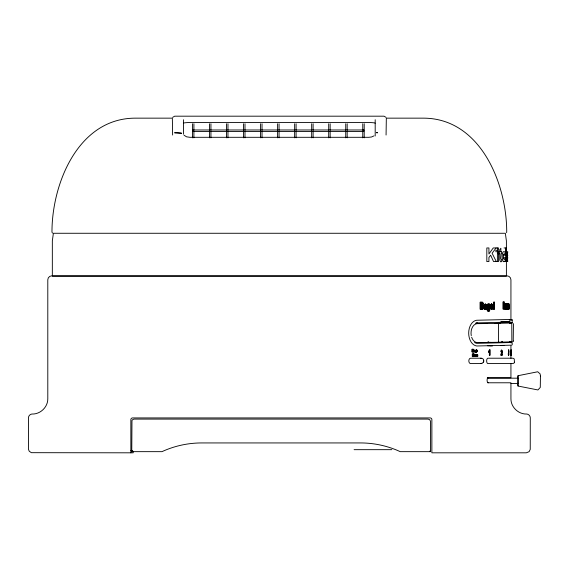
<?xml version="1.0" encoding="UTF-8"?>
<svg xmlns="http://www.w3.org/2000/svg" width="569" height="569" viewBox="0 0 569 569"><rect width="100%" height="100%" fill="white"/><g stroke="black" fill="none" stroke-linecap="round" stroke-linejoin="round"><path stroke-width="0.85" d="M489.347 351.329L489.347 355.184L490.194 355.184L490.194 349.835L489.461 349.835L488.607 351.18C488.302 353.484 490.514 350.056 488.607 352.104M489.589 355.184L489.589 351.329M511.204 349.835L510.934 353.214L511.019 349.835M475.584 356.03L475.919 355.099M508.729 354.423L508.423 351.948L508.466 354.423M492.903 307.047L492.683 305.084L491.844 304.038M507.683 255.794L507.534 253.482L507.249 254.798M476.118 354.651L476.118 356.642L476.502 355.262M508.736 351.905C508.43 350.269 508.352 348.797 508.658 351.201C509.006 355.49 508.892 345.625 508.466 351.905M508.273 304.138L508.16 303.754L508.174 309.209L508.437 303.796L508.174 308.178L508.316 306.883M477.085 351.215L476.886 350.099M508.48 307.431L508.409 309.209L508.266 308.576M517.783 378.293L518.018 375.711L537.733 371.77L540.123 373.925L540.45 376.13M476.559 351.614L476.843 350.71L476.452 350.404M475.592 355.632L475.919 354.629L475.293 354.651L475.656 356.642M501.197 351.514L500.841 351.414C501.517 347.488 502.889 353.057 501.346 354.231L502.313 354.231L502.313 355.184L500.798 355.184C501.339 354.153 501.723 349.274 501.453 351.514C502.484 349.295 501.232 354.409 501.047 355.184M501.453 351.514L501.09 351.414C501.766 347.488 503.145 353.057 501.595 354.231M474.112 355.945L474.653 356.628M508.786 304.635L508.921 303.754L509.063 309.088L508.444 309.088L508.551 303.882M475.115 350.824L475.492 350.468M491.211 306.222L491.552 305.105M505.222 305.219C505.315 301.62 505.023 305.311 504.852 309.088M483.7 361.543L483.7 360.255M507.079 303.882L506.851 305.02L506.851 303.882L508.117 303.882L508.323 306.037C508.309 301.079 506.431 314.465 507.889 303.882M508.579 304.251L508.771 304.017M473.65 353.897L473.415 355.817L474.027 353.897L473.657 356.642L473.259 356.642L472.953 354.587L473.323 356.642M517.946 378.541L518.018 378.179L487.299 378.179M503.444 257.793L505.165 257.793L504.632 259.564L503.629 258.945L503.373 256.463L503.629 254.215L504.611 253.639L505.101 255.09L503.38 255.09M473.586 356.642L473.963 353.897M473.664 350.554L473.664 351.457M474.852 350.554L474.902 351.635M474.702 356.109L474.439 355.824M472.775 353.897L472.498 355.789L473.209 353.897M472.647 356.642L472.953 354.587L472.718 356.642L472.313 356.642L472.263 353.897M386.067 135.031L386.33 118.153L423.13 118.153C480.193 118.011 506.801 183.41 506.716 232.109L506.595 232.685M508.401 350.853L508.636 351.386M517.783 383.456L518.018 386.038L537.933 389.95L540.287 387.411L540.443 376.116M507.242 307.907L508.153 307.879L508.153 309.088L506.808 309.088L507.676 304.991L507.036 309.088M477.092 355.355L477.483 355.106M477.206 355.148L477.078 356.642M474.254 351.478L474.646 351.443L474.397 351.891M474.354 351.358C473.116 351.777 475.335 351.13 474.439 350.205M475.407 351.571L475.833 351.443L475.641 351.806M477.128 351.429L476.722 352.019M491.559 303.995C493.522 304.045 493.92 308.697 491.026 307.047C490.777 309.593 493.202 306.826 491.808 308.27M485.008 309.323L484.646 309.294A1.273 0.861 -90 0 1 484.162 308.91A1.344 0.91 -90 0 1 483.963 308.434L484.134 306.776L485.834 305.887C485.706 303.981 484.788 306.229 483.977 305.446C485.577 301.47 487.747 307.075 486.73 309.202L485.819 309.202L485.72 308.647L485.99 309.202M483.977 305.446L485.378 303.995M474.475 355.063L474.197 354.914M473.714 350.369L473.707 351.635M474.902 350.369L475.044 351.898M476.843 351.272L476.459 351.578M484.66 305.667L484.98 305.062L485.642 305.112M513.458 341.002L513.217 341.414L513.458 323.626M482.021 363.491L483.6 361.884M483.529 362.147L483.735 361.407M492.128 307.587L493.039 307.815L492.576 308.953L491.637 309.323M476.438 350.511L476.523 351.578M476.431 355.262L476.829 355.134L476.85 356.642M489.703 349.835L488.842 352.104M473.991 350.476L474.297 350.824M510.998 383.563L518.018 383.563L518.018 378.179M518.018 386.038L518.018 375.711M475.563 354.935L475.983 354.629M131.972 420.427L131.759 451.658L161.966 451.658C174.377 445.932 188.019 442.938 201.689 442.938L360.526 442.938C374.189 442.938 387.838 445.932 400.249 451.658L430.456 451.658L430.441 421.202L429.773 419.766L428.137 419.09L133.871 419.097L132.3 419.915M474.439 355.888L474.688 356.258M475.513 351.478C474.318 351.535 476.666 351.101 475.556 350.091M474.454 351.806L474.646 351.443M488.174 310.205C489.767 310.475 489.376 307.203 488.138 309.202M489.155 308.377C487.142 311.03 486.061 305.304 487.704 304.166A1.423 0.967 -90 0 1 488.415 304.052L489.205 304.828L488.65 304.209M472.405 351.991L472.725 350.696L472.099 351.991L472.099 349.238L472.476 349.238L472.405 350.461L473.522 349.238L472.875 350.312L473.55 351.991L473.081 351.991M472.875 350.312L473.451 349.238M507.242 251.847L507.761 251.676L507.292 256.719L507.761 261.591L507.178 261.377M476.452 354.928L477.057 354.786M477.455 356.642L477.768 354.914L476.459 354.786M474.176 354.814L474.781 354.629M485.72 308.647L485.08 309.28M485.89 308.647L484.838 309.323A1.273 0.861 -90 0 1 484.333 308.91A1.344 0.91 -90 0 1 484.134 308.434L484.176 307.068L485.108 306.214M476.374 350.511L476.794 350.988M488.593 308.021L488.999 306.584L488.607 305.119M496.09 247.956L492.121 253.262L496.31 261.576M508.409 352.78L508.558 353.534M489.176 311.015L489.703 309.628L489.738 304.116M482.59 309.116L482.91 308.889A1.97 1.337 -90 0 0 483.373 307.872L483.387 306.584L482.697 305.475L483.202 303.426L482.626 302.352M482.697 305.475L483.373 303.426L482.27 302.224M476.95 351.884L476.374 351.742M172.663 117.349L174.669 116.183L384.011 116.183L386.024 117.349M474.283 351.571L473.92 351.144M131.759 451.658L132.335 451.075M508.608 352.474C508.814 358.925 507.697 351.834 508.693 354.373M508.245 353.769L508.636 353.655M473.785 350.091L474.24 349.963M485.094 307.104C483.984 309.685 487.334 306.89 485.215 306.961M482.299 307.943L482.256 306.229M492.057 309.23L493.039 307.815M475.648 351.891L475.286 352.033M373.982 135.87L371.55 136.98L368.74 137.307L189.946 137.307L186.525 136.809L184.057 135.223M476.431 350.042L476.786 349.963M485.378 306.044L485.834 305.887M474.617 355.412L474.71 355.127M488.835 311.207L489.596 310.702L489.873 309.628L489.909 304.116L489.034 304.116L489.034 304.828M491.467 304.038C490.016 305.148 489.945 308.249 491.509 309.287M473.87 350.013L474.617 350.575M485.385 306.961C483.366 307.872 486.331 309.223 485.663 306.762M482.043 304.948L482.476 304.145L482.156 303.398M505.101 255.09L505.514 254.628A4.637 0.398 90 0 0 505.372 252.693C500.962 246.711 501.346 266.975 505.393 260.389A4.559 0.384 -90 0 0 505.528 258.226M488.529 305.027L487.91 306.549L488.515 308.113M491.772 305.027L491.04 306.222L492.334 306.222L491.602 305.027M487.612 342.453L488.294 341.613L488.743 342.332L491.061 342.389M476.139 323.213L477.341 322.886M511.673 345.184L512.235 344.629L512.164 342.823L510.713 342.737M482.078 308L482.789 307.096L482.007 306.165M474.326 351.998L473.877 351.976M482.199 309.18L483.081 308.889A1.97 1.337 -90 0 0 483.543 307.872L483.558 306.584L482.861 305.475M491.73 303.995C489.632 304.379 489.596 309.059 491.808 309.323M488.387 311.264L489.006 311.207M507.676 304.991L506.851 305.02M512.235 319.998L509.269 319.934L512.164 319.721L512.235 321.521M510.934 322.082L476.801 322.886A10.27 6.977 90 0 0 475.606 323.213M512.164 322.822L512.619 322.787L510.436 322.651M510.934 322.787L509.568 322.886L511.232 322.886M510.173 341.912L511.104 341.841L498.16 342.204M510.934 341.841L509.575 341.941L511.695 341.912M510.934 342.545L476.922 343.349A10.27 6.977 90 0 1 474.574 342.453M481.68 308.014L482.242 308M481.466 304.977C483.038 305.596 483.031 302.623 481.402 303.348M481.488 309.202L482.37 309.18M500.436 323.356L476.85 323.661A9.488 6.451 -90 0 0 471.253 335.646M494.66 323.42L511.09 323.007M501.197 342.182L502.555 342.154M484.511 323.583L487.612 323.541M504.049 247.956L506.14 247.956L506.14 252.963L506.559 251.484L507.029 255.787L507.029 261.576L504.049 261.576M495.62 250.367L498.515 250.367L498.515 247.956L493.231 247.956L488.927 254.002L488.927 247.956L486.815 247.956L486.815 261.576L488.927 261.576L488.927 257.458L490.656 255.182L493.551 261.576L498.515 261.576L498.515 251.711M495.62 251.711L501.652 251.711L501.652 253.788L500.869 253.788C501.602 254.798 499.653 259.855 501.645 259.379L501.744 261.406A12.383 3.428 -89.8 0 1 500.549 261.74L499.767 259.933L499.724 253.788L498.067 253.788M506.104 251.711L506.481 251.711M507.221 255.794L507.761 255.794M507.761 257.394L507.512 259.848L507.249 258.433M481.893 302.182L480.158 302.182L480.158 309.202L481.659 309.202M503.416 303.113L504.475 303.113L504.475 301.897L503.067 301.897L503.067 309.088L503.636 309.088L503.636 306.03M481.573 303.348L480.947 303.348L480.947 304.977L481.637 304.977M503.416 304.813L504.362 304.813L504.362 306.03L503.416 306.03M481.751 306.143L480.947 306.143L480.947 308.014L481.851 308.014M488.558 311.264C486.751 311.776 486.694 308.042 488.216 310.119M487.064 309.536L488.095 309.728M498.145 342.268L476.964 342.566A9.488 6.451 -90 0 1 471.644 337.197M476.353 349.999L476.011 352.744L476.303 351.742M511.033 351.393L511.026 353.214L511.303 351.393M510.862 353.214L511.375 353.214M510.862 354.11L511.375 354.11M475.99 355.163L476.011 354.707L476.388 354.928M510.934 355.184L511.303 354.11M474.788 356.642L475.079 355.988M481.552 358.214L470.655 358.214A2.681 1.821 90 0 0 468.835 360.895A2.681 1.821 90 0 0 470.655 363.577L481.552 363.577M487.74 377.752L510.934 377.752L510.934 363.577M487.74 382.781L510.934 382.781L510.934 398.67C510.749 407.105 518.473 414.424 526.851 414.04C528.757 414.26 530.308 416.017 530.28 417.931L530.244 449.396L529.12 451.665L526.332 452.817L431.871 452.817L431.871 419.609A1.657 1.629 -90 0 0 431.643 418.77L431.565 418.649A1.679 1.679 0 0 0 430.192 417.931L132.534 417.931A1.679 1.679 0 0 0 130.856 419.609L130.856 452.817M354.096 449.674L391.828 449.674M130.856 450.499L132.399 450.499M489.952 345.746L492.619 345.767L487.704 345.788M502.399 322.403L503.956 322.431L501.104 322.445M502.399 345.511L503.956 345.532L501.104 345.547M481.587 306.143L482.178 306.165M511.659 341.784L512.619 341.841M481.723 302.182L482.441 302.224M484.148 305.446L484.831 305.667M491.815 308.32L491.196 307.047M482.021 358.306L483.259 359.139L483.735 360.383M505.165 257.793L505.528 258.226M488.138 311.222L487.235 309.536M485.627 304.045L486.289 304.728L486.559 309.202M474.71 354.629L475.072 355.077M488.081 309.166L487.164 307.21L487.875 304.166A1.423 0.967 -90 0 1 488.586 304.052M429.872 451.075L430.456 451.658M476.808 350.013L477.156 350.739M52.49 233.112L51.971 232.109C51.879 183.41 78.486 118.011 135.557 118.153L172.35 118.153L172.62 135.031M474.831 354.686L475.079 356.642M491.815 305.105L492.164 306.222M474.262 356.599L474.105 356.102M501.972 341.343L502.242 341.749M477.37 355.035L477.519 355.504M476.715 355.042L476.786 356.642L477.149 355.689M505.45 305.219L505.08 309.088L504.518 309.088L504.518 303.882L505.052 303.882L505.052 304.621M518.018 383.563L517.946 383.207M476.445 351.457L476.367 350.959M472.661 350.696L473.152 351.991M508.43 354.373L508.373 353.655M511.773 323.427L511.858 341.009M477.704 354.914L477.747 356.642M487.925 309.728L488.856 310.005L488.984 308.377M508.878 352.474L508.729 355.269L508.515 353.769M473.145 353.897L473.479 355.817M485.62 305.325L485.663 305.887M477.441 355.255L477.519 356.642M511.133 353.214L511.204 355.184M511.033 354.11L511.033 355.184M510.934 358.214L510.934 345.184L476.779 345.988A12.923 8.784 -90 0 1 468.685 333.221A12.923 8.784 -90 0 1 476.623 320.247L510.934 319.444L510.934 279.763L510.407 277.807L508.971 276.378L507.007 275.851L51.722 275.851L49.759 276.378L48.322 277.807L47.796 279.763L47.796 398.67C47.981 407.105 40.257 414.424 31.878 414.04C29.972 414.26 28.422 416.017 28.45 417.931L28.486 449.396L29.268 451.274L31.373 452.682L133.174 452.817L133.174 451.267M509.497 322.189L509.497 323.59M508.956 309.088L508.885 304.813L508.793 309.088M508.686 303.882L508.686 309.088M508.558 306.727L508.558 309.088M507.925 307.879L507.925 309.088M506.659 261.576L506.431 253.482L506.14 261.576M506.396 252.103L506.396 240.879L505.35 233.269L53.379 233.269L52.334 240.879L52.334 276.185L506.396 276.185L506.396 261.598M505.777 247.956L505.777 261.576M504.824 303.882L504.746 309.088M504.134 304.813L504.134 306.03M503.636 303.113L503.636 304.813M503.295 301.897L503.295 309.088M502.064 354.231L502.064 355.184M500.869 251.711L500.869 248.226L499.724 249.748L499.724 251.711M499.205 251.711L499.205 253.788M498.586 341.848L498.522 323.782M497.391 247.956L497.391 250.367M497.391 251.711L497.391 261.576M494.269 302.182L494.269 309.202M493.686 302.182L493.686 309.202M489.205 304.116L489.205 304.828M481.118 303.348L481.118 304.977M481.118 306.143L481.118 308.014M480.328 302.182L480.328 309.202M476.182 354.651L476.182 356.642M476.075 349.999L476.075 352.744M475.656 356.03L475.584 356.642M475.357 354.651L475.357 356.642M472.405 349.238L472.405 350.461M472.163 349.238L472.163 351.991M375.191 119.732L375.191 135.991M364.203 123.743L364.203 137.84M362.759 123.743L362.759 129.91M362.759 130.778L362.759 137.84M347.175 123.743L347.175 129.91M347.175 130.778L347.175 137.84M345.732 123.743L345.732 129.91M345.732 130.778L345.732 137.84M330.148 123.743L330.148 129.91M330.148 130.778L330.148 137.84M328.697 123.743L328.697 129.91M328.697 130.778L328.697 137.84M313.114 123.743L313.114 129.91M313.114 130.778L313.114 137.84M311.67 123.743L311.67 129.91M311.67 130.778L311.67 137.84M296.086 123.743L296.086 129.91M296.086 130.778L296.086 137.84M294.642 123.743L294.642 129.91M294.642 130.778L294.642 137.84M279.059 123.743L279.059 129.91M279.059 130.778L279.059 137.84M277.608 123.743L277.608 129.91M277.608 130.778L277.608 137.84M262.024 123.743L262.024 129.91M262.024 130.778L262.024 137.84M260.581 123.743L260.581 129.91M260.581 130.778L260.581 137.84M244.997 123.743L244.997 129.91M244.997 130.778L244.997 137.84M243.553 123.743L243.553 129.91M243.553 130.778L243.553 137.84M227.97 123.743L227.97 129.91M227.97 130.778L227.97 137.84M226.519 123.743L226.519 129.91M226.519 130.778L226.519 137.84M210.935 123.743L210.935 129.91M210.935 130.778L210.935 137.84M209.492 123.743L209.492 129.91M209.492 130.778L209.492 137.84M193.908 123.743L193.908 129.91M193.908 130.778L193.908 137.84M192.457 123.743L192.457 137.84M183.488 119.732L183.488 134.227M487.292 378.001A2.525 1.209 -90 0 1 487.946 377.752M480.691 358.214A2.681 1.821 -90 0 1 481.602 358.577M481.602 363.221A2.681 1.821 -90 0 1 480.691 363.577M488.294 382.781A2.511 1.202 90 0 1 487.092 380.263A2.511 1.202 90 0 1 488.294 377.752M183.503 123.196A8.13 0.711 0 0 1 191.604 122.484L367.083 122.491A8.13 0.711 0 0 1 375.184 123.196M506.68 306.456C505.158 316.272 504.945 297.26 506.901 305.93C505.621 317.417 505.094 296.221 506.68 306.456M505.756 305.788C505.969 312.495 506.929 302.125 505.756 305.788M505.983 305.788C506.197 312.495 507.15 302.125 505.983 305.788M377.425 132.385L377.403 132.911L376.265 132.662L377.425 132.385M487.782 305.873L487.918 307.744L488.764 308.021L488.984 305.411L488.117 305.119L487.782 305.873M475.065 350.625L475.556 350.824L475.065 350.625M509.34 321.734L500.841 321.969L509.34 321.734M514.419 362.183L514.234 362.88L513.018 363.577L487.939 363.577A2.681 1.287 -90 0 1 486.651 360.895A2.681 1.287 -90 0 1 487.939 358.214L513.018 358.214L514.234 358.918L514.419 362.183M363.783 129.981L192.884 129.981L192.884 131.432L363.783 131.432L363.783 129.981M494.44 302.182L493.515 302.182L493.515 309.202L494.44 309.202L494.44 302.182M181.447 133.43L174.733 132.99L174.711 132.385L181.283 132.911L181.447 133.43"/></g></svg>
